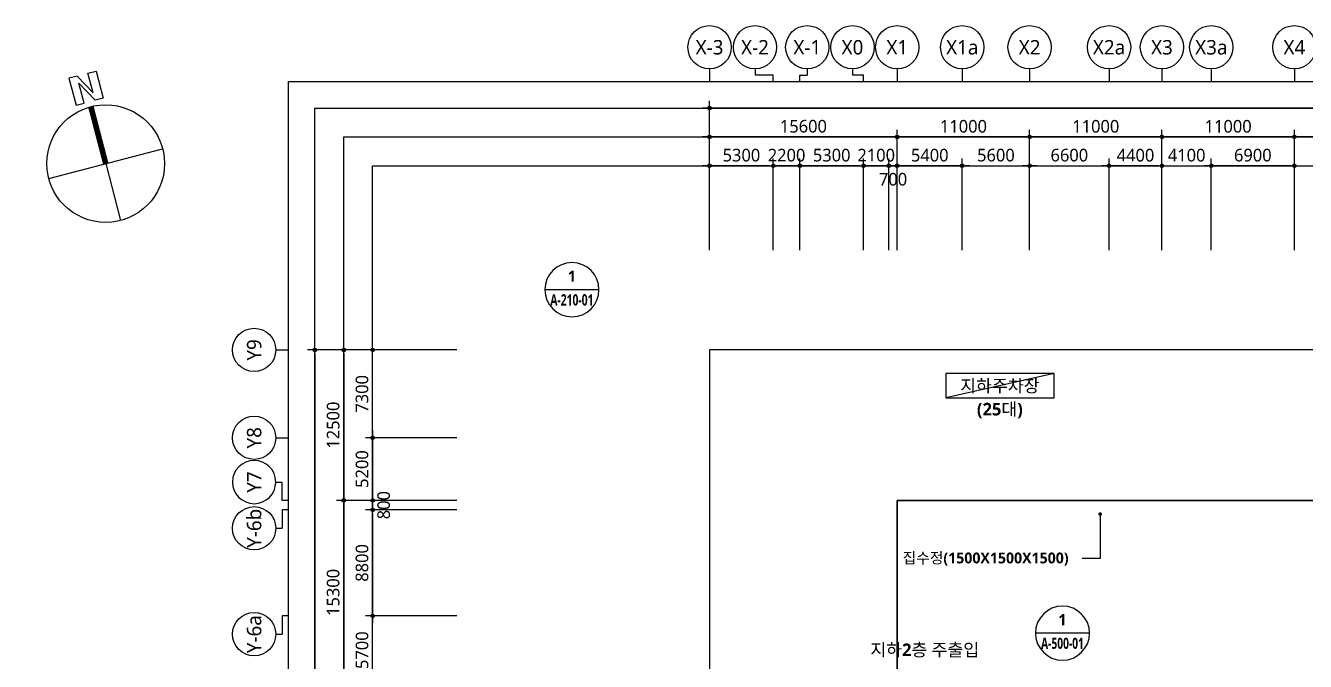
# Model space of a CAD drawing. Header units: millimetres. Extents: x -867282 to 190005487, y -1022614 to 455456909.
# Drawn here: x 262941 to 369301, y 116834 to 169666 of the extents above; entities that cross this region are included whole.
import ezdxf
from ezdxf.enums import TextEntityAlignment as Align

# ---------------------------------------------------------------- set-up
doc = ezdxf.new("R2010")
doc.units = ezdxf.units.MM
doc.header["$LTSCALE"] = 400
doc.header["$MEASUREMENT"] = 0
doc.header["$PDSIZE"] = -10
doc.layers.get('0').update_dxf_attribs({"linetype": 'CONTINUOUS'})
doc.layers.get('Defpoints').update_dxf_attribs({"color": 153, "linetype": 'CONTINUOUS'})
for name, color, linetype in [('A-ANNO-GRA1', 7, 'CONTINUOUS'), ('A-ANNO-SYMB', 7, 'CONTINUOUS'), ('A-ANNO-TEXT1', 7, 'CONTINUOUS'), ('A-ANNO-TEXT2', 3, 'CONTINUOUS'), ('A-ST-AXIS-BUB', 7, 'CONTINUOUS'), ('A-ST-AXIS-DIM', 7, 'CONTINUOUS'), ('AA-MKXS', 3, 'CONTINUOUS'), ('X-SEC-종$0$A-ST-AXIS-BUB', 7, 'CONTINUOUS')]:
    doc.layers.add(name, color=color, linetype=linetype)
doc.layers.add('Defpoint', color=161, linetype='CONTINUOUS', plot=False)
doc.layers.add('면적', color=210, linetype='CONTINUOUS', plot=False)
doc.styles.add('2020음성 1차', font='')
doc.styles.add('SAMOO', font='romans.shx', dxfattribs={"bigfont": 'whgtxt.shx'})
doc.styles.add('SH_대대리576', font='malgun.ttf')
doc.styles.add('SH_진천_나눔', font='')
doc.styles.get('2020음성 1차').set_extended_font_data('NanumGothic', bold=True)
doc.styles.get('SH_진천_나눔').set_extended_font_data('NanumGothic', bold=True)
doc.dimstyles.new('SHP 600', dxfattribs={"dimscale": 300, "dimtxt": 3.5, "dimasz": 1, "dimexe": 2, "dimexo": 2, "dimgap": 1, "dimtad": 1, "dimdec": 0, "dimzin": 0, "dimdsep": 46, "dimtxsty": 'SH_대대리576', "dimblk": 'DIMDOT', "dimcen": 0.09, "dimclrt": 3, "dimadec": 0, "dimazin": 1, "dimtfac": 1, "dimtdec": 0, "dimtix": 1, "dimtmove": 2, "dimatfit": 0, "dimldrblk": 'DIMDOT', "dimfxl": 1, "dimtolj": 1, "dimtzin": 0, "dimarcsym": 0})

# ---------------------------------------------------------------- blocks, each defined once
blk = doc.blocks.new('DIMDOT')
at = {"color": 0}
blk.add_line((-2, 0), (2, 0), dxfattribs=at)
for radius in [0.5, 0.25]:
    blk.add_circle((0, 0), radius, dxfattribs=at)
blk = doc.blocks.new('*D121')
at = {"layer": 'A-ST-AXIS-DIM', "color": 0, "lineweight": -2, "transparency": 16777216}
for p, q in [((298782, 142716), (286382, 142716)), ((286982, 142416), (286982, 58216)), ((298782, 57916), (286382, 57916))]:
    blk.add_line(p, q, dxfattribs=at)
at = {"layer": 'Defpoints', "color": 0, "transparency": 16777216}
for p in [(299382, 142716), (286982, 57916), (299382, 57916)]:
    blk.add_point(p, dxfattribs=at)
at = {"layer": 'A-ST-AXIS-DIM', "color": 0, "linetype": 'ByBlock', "lineweight": -2, "transparency": 16777216, "xscale": 300, "yscale": 300, "zscale": 300}
for p, rotation in [((286982, 142716), 90), ((286982, 57916), 270)]:
    blk.add_blockref('DIMDOT', p, dxfattribs=dict(at, rotation=rotation))
at = {"layer": 'A-ST-AXIS-DIM', "color": 3, "transparency": 16777216, "insert": (286102, 100316), "char_height": 1050, "attachment_point": 5, "rotation": 90, "style": 'SH_대대리576'}
blk.add_mtext('\\A1;84800', dxfattribs=at)
blk = doc.blocks.new('*D127')
at = {"layer": 'A-ST-AXIS-DIM', "color": 0, "lineweight": -2, "transparency": 16777216}
for p, q in [((298782, 130216), (288782, 130216)), ((289382, 129916), (289382, 115216)), ((298782, 114916), (288782, 114916))]:
    blk.add_line(p, q, dxfattribs=at)
at = {"layer": 'Defpoints', "color": 0, "transparency": 16777216}
for p in [(299382, 130216), (289382, 114916), (299382, 114916)]:
    blk.add_point(p, dxfattribs=at)
at = {"layer": 'A-ST-AXIS-DIM', "color": 0, "linetype": 'ByBlock', "lineweight": -2, "transparency": 16777216, "xscale": 300, "yscale": 300, "zscale": 300}
for p, rotation in [((289382, 130216), 90), ((289382, 114916), 270)]:
    blk.add_blockref('DIMDOT', p, dxfattribs=dict(at, rotation=rotation))
at = {"layer": 'A-ST-AXIS-DIM', "color": 3, "transparency": 16777216, "insert": (288502, 122566), "char_height": 1050, "attachment_point": 5, "rotation": 90, "style": 'SH_대대리576'}
blk.add_mtext('\\A1;15300', dxfattribs=at)
blk = doc.blocks.new('*D128')
at = {"layer": 'A-ST-AXIS-DIM', "color": 0, "lineweight": -2, "transparency": 16777216}
for p, q in [((298782, 142716), (288782, 142716)), ((289382, 142416), (289382, 130516)), ((298782, 130216), (288782, 130216))]:
    blk.add_line(p, q, dxfattribs=at)
at = {"layer": 'Defpoints', "color": 0, "transparency": 16777216}
for p in [(299382, 142716), (289382, 130216), (299382, 130216)]:
    blk.add_point(p, dxfattribs=at)
at = {"layer": 'A-ST-AXIS-DIM', "color": 0, "linetype": 'ByBlock', "lineweight": -2, "transparency": 16777216, "xscale": 300, "yscale": 300, "zscale": 300}
for p, rotation in [((289382, 142716), 90), ((289382, 130216), 270)]:
    blk.add_blockref('DIMDOT', p, dxfattribs=dict(at, rotation=rotation))
at = {"layer": 'A-ST-AXIS-DIM', "color": 3, "transparency": 16777216, "insert": (288503, 136466), "char_height": 1050, "attachment_point": 5, "rotation": 90, "style": 'SH_대대리576'}
blk.add_mtext('\\A1;12500', dxfattribs=at)
blk = doc.blocks.new('*D129')
at = {"layer": 'A-ST-AXIS-DIM', "color": 0, "lineweight": -2, "transparency": 16777216}
for p, q in [((319782, 151016), (319782, 163416)), ((434082, 162816), (320082, 162816)), ((434382, 151016), (434382, 163416))]:
    blk.add_line(p, q, dxfattribs=at)
at = {"layer": 'Defpoints', "color": 0, "transparency": 16777216}
for p in [(319782, 162816), (319782, 150416), (434382, 150416)]:
    blk.add_point(p, dxfattribs=at)
at = {"layer": 'A-ST-AXIS-DIM', "color": 0, "linetype": 'ByBlock', "lineweight": -2, "transparency": 16777216, "xscale": 300, "yscale": 300, "zscale": 300, "rotation": 180}
blk.add_blockref('DIMDOT', (319782, 162816), dxfattribs=at)
at = {"layer": 'A-ST-AXIS-DIM', "color": 0, "linetype": 'ByBlock', "lineweight": -2, "transparency": 16777216, "xscale": 300, "yscale": 300, "zscale": 300}
blk.add_blockref('DIMDOT', (434382, 162816), dxfattribs=at)
at = {"layer": 'A-ST-AXIS-DIM', "color": 3, "transparency": 16777216, "insert": (377082, 163696), "char_height": 1050, "attachment_point": 5, "style": 'SH_대대리576'}
blk.add_mtext('\\A1;114600', dxfattribs=at)
blk = doc.blocks.new('*D130')
at = {"layer": 'A-ST-AXIS-DIM', "color": 0, "lineweight": -2, "transparency": 16777216}
for p, q in [((335382, 151016), (335382, 161016)), ((346382, 151016), (346382, 161016)), ((346082, 160416), (335682, 160416))]:
    blk.add_line(p, q, dxfattribs=at)
at = {"layer": 'Defpoints', "color": 0, "transparency": 16777216}
for p in [(335382, 160416), (335382, 150416), (346382, 150416)]:
    blk.add_point(p, dxfattribs=at)
at = {"layer": 'A-ST-AXIS-DIM', "color": 0, "linetype": 'ByBlock', "lineweight": -2, "transparency": 16777216, "xscale": 300, "yscale": 300, "zscale": 300, "rotation": 180}
blk.add_blockref('DIMDOT', (335382, 160416), dxfattribs=at)
at = {"layer": 'A-ST-AXIS-DIM', "color": 0, "linetype": 'ByBlock', "lineweight": -2, "transparency": 16777216, "xscale": 300, "yscale": 300, "zscale": 300}
blk.add_blockref('DIMDOT', (346382, 160416), dxfattribs=at)
at = {"layer": 'A-ST-AXIS-DIM', "color": 3, "transparency": 16777216, "insert": (340882, 161292), "char_height": 1050, "attachment_point": 5, "style": 'SH_대대리576'}
blk.add_mtext('\\A1;11000', dxfattribs=at)
blk = doc.blocks.new('*D131')
at = {"layer": 'A-ST-AXIS-DIM', "color": 0, "lineweight": -2, "transparency": 16777216}
for p, q in [((346382, 151016), (346382, 161016)), ((357382, 151016), (357382, 161016)), ((357082, 160416), (346682, 160416))]:
    blk.add_line(p, q, dxfattribs=at)
at = {"layer": 'Defpoints', "color": 0, "transparency": 16777216}
for p in [(346382, 160416), (346382, 150416), (357382, 150416)]:
    blk.add_point(p, dxfattribs=at)
at = {"layer": 'A-ST-AXIS-DIM', "color": 0, "linetype": 'ByBlock', "lineweight": -2, "transparency": 16777216, "xscale": 300, "yscale": 300, "zscale": 300, "rotation": 180}
blk.add_blockref('DIMDOT', (346382, 160416), dxfattribs=at)
at = {"layer": 'A-ST-AXIS-DIM', "color": 0, "linetype": 'ByBlock', "lineweight": -2, "transparency": 16777216, "xscale": 300, "yscale": 300, "zscale": 300}
blk.add_blockref('DIMDOT', (357382, 160416), dxfattribs=at)
at = {"layer": 'A-ST-AXIS-DIM', "color": 3, "transparency": 16777216, "insert": (351882, 161292), "char_height": 1050, "attachment_point": 5, "style": 'SH_대대리576'}
blk.add_mtext('\\A1;11000', dxfattribs=at)
blk = doc.blocks.new('*D132')
at = {"layer": 'A-ST-AXIS-DIM', "color": 0, "lineweight": -2, "transparency": 16777216}
for p, q in [((357382, 151016), (357382, 161016)), ((368382, 151016), (368382, 161016)), ((368082, 160416), (357682, 160416))]:
    blk.add_line(p, q, dxfattribs=at)
at = {"layer": 'Defpoints', "color": 0, "transparency": 16777216}
for p in [(357382, 160416), (357382, 150416), (368382, 150416)]:
    blk.add_point(p, dxfattribs=at)
at = {"layer": 'A-ST-AXIS-DIM', "color": 0, "linetype": 'ByBlock', "lineweight": -2, "transparency": 16777216, "xscale": 300, "yscale": 300, "zscale": 300, "rotation": 180}
blk.add_blockref('DIMDOT', (357382, 160416), dxfattribs=at)
at = {"layer": 'A-ST-AXIS-DIM', "color": 0, "linetype": 'ByBlock', "lineweight": -2, "transparency": 16777216, "xscale": 300, "yscale": 300, "zscale": 300}
blk.add_blockref('DIMDOT', (368382, 160416), dxfattribs=at)
at = {"layer": 'A-ST-AXIS-DIM', "color": 3, "transparency": 16777216, "insert": (362882, 161292), "char_height": 1050, "attachment_point": 5, "style": 'SH_대대리576'}
blk.add_mtext('\\A1;11000', dxfattribs=at)
blk = doc.blocks.new('*D133')
at = {"layer": 'A-ST-AXIS-DIM', "color": 0, "lineweight": -2, "transparency": 16777216}
for p, q in [((368382, 151016), (368382, 161016)), ((379382, 151016), (379382, 161016)), ((379082, 160416), (368682, 160416))]:
    blk.add_line(p, q, dxfattribs=at)
at = {"layer": 'Defpoints', "color": 0, "transparency": 16777216}
for p in [(368382, 160416), (368382, 150416), (379382, 150416)]:
    blk.add_point(p, dxfattribs=at)
at = {"layer": 'A-ST-AXIS-DIM', "color": 0, "linetype": 'ByBlock', "lineweight": -2, "transparency": 16777216, "xscale": 300, "yscale": 300, "zscale": 300, "rotation": 180}
blk.add_blockref('DIMDOT', (368382, 160416), dxfattribs=at)
at = {"layer": 'A-ST-AXIS-DIM', "color": 0, "linetype": 'ByBlock', "lineweight": -2, "transparency": 16777216, "xscale": 300, "yscale": 300, "zscale": 300}
blk.add_blockref('DIMDOT', (379382, 160416), dxfattribs=at)
at = {"layer": 'A-ST-AXIS-DIM', "color": 3, "transparency": 16777216, "insert": (373882, 161292), "char_height": 1050, "attachment_point": 5, "style": 'SH_대대리576'}
blk.add_mtext('\\A1;11000', dxfattribs=at)
blk = doc.blocks.new('*D139')
at = {"layer": 'A-ST-AXIS-DIM', "color": 0, "lineweight": -2, "transparency": 16777216}
for p, q in [((319782, 151016), (319782, 161016)), ((335382, 151016), (335382, 161016)), ((335082, 160416), (320082, 160416))]:
    blk.add_line(p, q, dxfattribs=at)
at = {"layer": 'Defpoints', "color": 0, "transparency": 16777216}
for p in [(319782, 160416), (319782, 150416), (335382, 150416)]:
    blk.add_point(p, dxfattribs=at)
at = {"layer": 'A-ST-AXIS-DIM', "color": 0, "linetype": 'ByBlock', "lineweight": -2, "transparency": 16777216, "xscale": 300, "yscale": 300, "zscale": 300, "rotation": 180}
blk.add_blockref('DIMDOT', (319782, 160416), dxfattribs=at)
at = {"layer": 'A-ST-AXIS-DIM', "color": 0, "linetype": 'ByBlock', "lineweight": -2, "transparency": 16777216, "xscale": 300, "yscale": 300, "zscale": 300}
blk.add_blockref('DIMDOT', (335382, 160416), dxfattribs=at)
at = {"layer": 'A-ST-AXIS-DIM', "color": 3, "transparency": 16777216, "insert": (327582, 161296), "char_height": 1050, "attachment_point": 5, "style": 'SH_대대리576'}
blk.add_mtext('\\A1;15600', dxfattribs=at)
blk = doc.blocks.new('A-ST-AXIS-BUB-1')
at = {"layer": 'A-ST-AXIS-BUB'}
blk.add_line((0, 350), (0, 0), dxfattribs=at)
blk.add_circle((0, 950), 600, dxfattribs=at)
blk = doc.blocks.new('*D270')
at = {"layer": 'A-ST-AXIS-DIM', "color": 0, "lineweight": -2, "transparency": 16777216}
for p, q in [((319782, 151016), (319782, 158616)), ((325082, 151016), (325082, 158616)), ((324782, 158016), (320082, 158016))]:
    blk.add_line(p, q, dxfattribs=at)
at = {"layer": 'Defpoints', "color": 0, "transparency": 16777216}
for p in [(319782, 158016), (319782, 150416), (325082, 150416)]:
    blk.add_point(p, dxfattribs=at)
at = {"layer": 'A-ST-AXIS-DIM', "color": 0, "linetype": 'ByBlock', "lineweight": -2, "transparency": 16777216, "xscale": 300, "yscale": 300, "zscale": 300, "rotation": 180}
blk.add_blockref('DIMDOT', (319782, 158016), dxfattribs=at)
at = {"layer": 'A-ST-AXIS-DIM', "color": 0, "linetype": 'ByBlock', "lineweight": -2, "transparency": 16777216, "xscale": 300, "yscale": 300, "zscale": 300}
blk.add_blockref('DIMDOT', (325082, 158016), dxfattribs=at)
at = {"layer": 'A-ST-AXIS-DIM', "color": 3, "transparency": 16777216, "insert": (322432, 158896), "char_height": 1050, "attachment_point": 5, "style": 'SH_대대리576'}
blk.add_mtext('\\A1;5300', dxfattribs=at)
blk = doc.blocks.new('*D271')
at = {"layer": 'A-ST-AXIS-DIM', "color": 0, "lineweight": -2, "transparency": 16777216}
for p, q in [((325082, 151016), (325082, 158616)), ((327282, 151016), (327282, 158616)), ((324782, 158016), (324482, 158016)), ((327282, 158016), (325082, 158016)), ((327582, 158016), (327882, 158016))]:
    blk.add_line(p, q, dxfattribs=at)
at = {"layer": 'Defpoints', "color": 0, "transparency": 16777216}
for p in [(325082, 158016), (325082, 150416), (327282, 150416)]:
    blk.add_point(p, dxfattribs=at)
at = {"layer": 'A-ST-AXIS-DIM', "color": 0, "linetype": 'ByBlock', "lineweight": -2, "transparency": 16777216, "xscale": 300, "yscale": 300, "zscale": 300}
blk.add_blockref('DIMDOT', (325082, 158016), dxfattribs=at)
at = {"layer": 'A-ST-AXIS-DIM', "color": 0, "linetype": 'ByBlock', "lineweight": -2, "transparency": 16777216, "xscale": 300, "yscale": 300, "zscale": 300, "rotation": 180}
blk.add_blockref('DIMDOT', (327282, 158016), dxfattribs=at)
at = {"layer": 'A-ST-AXIS-DIM', "color": 3, "transparency": 16777216, "insert": (326182, 158894), "char_height": 1050, "attachment_point": 5, "style": 'SH_대대리576'}
blk.add_mtext('\\A1;2200', dxfattribs=at)
blk = doc.blocks.new('*D272')
at = {"layer": 'A-ST-AXIS-DIM', "color": 0, "lineweight": -2, "transparency": 16777216}
for p, q in [((332582, 151016), (332582, 158616)), ((334682, 151016), (334682, 158616)), ((332282, 158016), (331982, 158016)), ((334682, 158016), (332582, 158016)), ((334982, 158016), (335282, 158016))]:
    blk.add_line(p, q, dxfattribs=at)
at = {"layer": 'Defpoints', "color": 0, "transparency": 16777216}
for p in [(332582, 158016), (332582, 150416), (334682, 150416)]:
    blk.add_point(p, dxfattribs=at)
at = {"layer": 'A-ST-AXIS-DIM', "color": 0, "linetype": 'ByBlock', "lineweight": -2, "transparency": 16777216, "xscale": 300, "yscale": 300, "zscale": 300}
blk.add_blockref('DIMDOT', (332582, 158016), dxfattribs=at)
at = {"layer": 'A-ST-AXIS-DIM', "color": 0, "linetype": 'ByBlock', "lineweight": -2, "transparency": 16777216, "xscale": 300, "yscale": 300, "zscale": 300, "rotation": 180}
blk.add_blockref('DIMDOT', (334682, 158016), dxfattribs=at)
at = {"layer": 'A-ST-AXIS-DIM', "color": 3, "transparency": 16777216, "insert": (333632, 158894), "char_height": 1050, "attachment_point": 5, "style": 'SH_대대리576'}
blk.add_mtext('\\A1;2100', dxfattribs=at)
blk = doc.blocks.new('*D273')
at = {"layer": 'A-ST-AXIS-DIM', "color": 0, "lineweight": -2, "transparency": 16777216}
for p, q in [((327282, 151016), (327282, 158616)), ((332582, 151016), (332582, 158616)), ((332282, 158016), (327582, 158016))]:
    blk.add_line(p, q, dxfattribs=at)
at = {"layer": 'Defpoints', "color": 0, "transparency": 16777216}
for p in [(327282, 158016), (327282, 150416), (332582, 150416)]:
    blk.add_point(p, dxfattribs=at)
at = {"layer": 'A-ST-AXIS-DIM', "color": 0, "linetype": 'ByBlock', "lineweight": -2, "transparency": 16777216, "xscale": 300, "yscale": 300, "zscale": 300, "rotation": 180}
blk.add_blockref('DIMDOT', (327282, 158016), dxfattribs=at)
at = {"layer": 'A-ST-AXIS-DIM', "color": 0, "linetype": 'ByBlock', "lineweight": -2, "transparency": 16777216, "xscale": 300, "yscale": 300, "zscale": 300}
blk.add_blockref('DIMDOT', (332582, 158016), dxfattribs=at)
at = {"layer": 'A-ST-AXIS-DIM', "color": 3, "transparency": 16777216, "insert": (329932, 158896), "char_height": 1050, "attachment_point": 5, "style": 'SH_대대리576'}
blk.add_mtext('\\A1;5300', dxfattribs=at)
blk = doc.blocks.new('A-ST-AXIS-BUB-2')
at = {"layer": 'X-SEC-종$0$A-ST-AXIS-BUB'}
blk.add_line((1800, 1050, -103000), (1800, 525, -103000), dxfattribs=at)
at = {"layer": 'X-SEC-종$0$A-ST-AXIS-BUB', "elevation": -103000}
blk.add_lwpolyline([(3323, 0), (3323, 525), (1800, 525)], dxfattribs=at)
at = {"layer": 'X-SEC-종$0$A-ST-AXIS-BUB'}
blk.add_circle((1800, 2850, -103000), 1800, dxfattribs=at)
blk = doc.blocks.new('G$CBA52A250')
at = {"layer": 'A-ST-AXIS-BUB'}
for p, q in [((1177, 0), (1177, 525)), ((1177, 525), (1800, 525)), ((1800, 1050), (1800, 525))]:
    blk.add_line(p, q, dxfattribs=at)
blk.add_circle((1800, 2850), 1800, dxfattribs=at)
blk = doc.blocks.new('G$C1D72D447')
at = {"layer": 'X-SEC-종$0$A-ST-AXIS-BUB'}
blk.add_line((1800, 1050, -103000), (1800, 525, -103000), dxfattribs=at)
at = {"layer": 'X-SEC-종$0$A-ST-AXIS-BUB', "elevation": -103000}
blk.add_lwpolyline([(2723, 0), (2723, 525), (1800, 525)], dxfattribs=at)
at = {"layer": 'X-SEC-종$0$A-ST-AXIS-BUB'}
blk.add_circle((1800, 2850, -103000), 1800, dxfattribs=at)
blk = doc.blocks.new('dr-sy-018-D-M')
at = {"layer": 'A-ANNO-SYMB'}
for p, q in [((-1, 16.4), (-2.5, 16.4)), ((-2.5, 16.4), (-2.5, 11.4)), ((-1, 16.4), (1, 12.8)), ((1, 12.8), (1, 16.4)), ((1, 16.4), (2.5, 16.4)), ((2.5, 16.4), (2.5, 11.4)), ((-1, 15.09), (1.05, 11.4)), ((-1, 11.4), (-1, 15.09)), ((-2.5, 11.4), (-1, 11.4)), ((2.5, 11.4), (1.05, 11.4)), ((-10.5, 0), (10.5, 0)), ((0, 0), (0, -10.5))]:
    blk.add_line(p, q, dxfattribs=at)
at = {"layer": 'A-ANNO-SYMB', "const_width": 1}
blk.add_lwpolyline([(0, 10.5), (0, 0)], dxfattribs=at)
at = {"layer": 'A-ANNO-SYMB'}
blk.add_circle((0, 0), 10.5, dxfattribs=at)
blk = doc.blocks.new('*U392')
at = {"layer": 'AA-MKXS', "color": 3, "linetype": 'Continuous', "ltscale": 5}
blk.add_line((-5.999976, 0), (5.999976, 0), dxfattribs=at)
blk.add_circle((0, 0), 5.999976, dxfattribs=at)
at = {"layer": 'AA-MKXS', "style": 'SAMOO', "width": 0.85}
blk.add_attdef('ViewNUM', text='', height=2.5, dxfattribs=at).set_placement((0, 1), align=Align.BOTTOM_CENTER)
blk.add_attdef('SheetNUM', text='', height=2.5, dxfattribs=at).set_placement((0, -1), align=Align.TOP_CENTER)
blk = doc.blocks.new('*D421')
at = {"layer": 'A-ST-AXIS-DIM', "color": 0, "lineweight": -2, "transparency": 16777216}
for p, q in [((335382, 151016), (335382, 158616)), ((340782, 151016), (340782, 158616)), ((340482, 158016), (335682, 158016))]:
    blk.add_line(p, q, dxfattribs=at)
at = {"layer": 'Defpoints', "color": 0, "transparency": 16777216}
for p in [(335382, 158016), (335382, 150416), (340782, 150416)]:
    blk.add_point(p, dxfattribs=at)
at = {"layer": 'A-ST-AXIS-DIM', "color": 0, "linetype": 'ByBlock', "lineweight": -2, "transparency": 16777216, "xscale": 300, "yscale": 300, "zscale": 300, "rotation": 180}
blk.add_blockref('DIMDOT', (335382, 158016), dxfattribs=at)
at = {"layer": 'A-ST-AXIS-DIM', "color": 0, "linetype": 'ByBlock', "lineweight": -2, "transparency": 16777216, "xscale": 300, "yscale": 300, "zscale": 300}
blk.add_blockref('DIMDOT', (340782, 158016), dxfattribs=at)
at = {"layer": 'A-ST-AXIS-DIM', "color": 3, "transparency": 16777216, "insert": (338082, 158894), "char_height": 1050, "attachment_point": 5, "style": 'SH_대대리576'}
blk.add_mtext('\\A1;5400', dxfattribs=at)
blk = doc.blocks.new('*D422')
at = {"layer": 'A-ST-AXIS-DIM', "color": 0, "lineweight": -2, "transparency": 16777216}
for p, q in [((340782, 151016), (340782, 158616)), ((346382, 151016), (346382, 158616)), ((341082, 158016), (346082, 158016))]:
    blk.add_line(p, q, dxfattribs=at)
at = {"layer": 'Defpoints', "color": 0, "transparency": 16777216}
for p in [(346382, 158016), (340782, 150416), (346382, 150416)]:
    blk.add_point(p, dxfattribs=at)
at = {"layer": 'A-ST-AXIS-DIM', "color": 0, "linetype": 'ByBlock', "lineweight": -2, "transparency": 16777216, "xscale": 300, "yscale": 300, "zscale": 300, "rotation": 180}
blk.add_blockref('DIMDOT', (340782, 158016), dxfattribs=at)
at = {"layer": 'A-ST-AXIS-DIM', "color": 0, "linetype": 'ByBlock', "lineweight": -2, "transparency": 16777216, "xscale": 300, "yscale": 300, "zscale": 300}
blk.add_blockref('DIMDOT', (346382, 158016), dxfattribs=at)
at = {"layer": 'A-ST-AXIS-DIM', "color": 3, "transparency": 16777216, "insert": (343582, 158896), "char_height": 1050, "attachment_point": 5, "style": 'SH_대대리576'}
blk.add_mtext('\\A1;5600', dxfattribs=at)
blk = doc.blocks.new('*D423')
at = {"layer": 'A-ST-AXIS-DIM', "color": 0, "lineweight": -2, "transparency": 16777216}
for p, q in [((346382, 151016), (346382, 158616)), ((352982, 151016), (352982, 158616)), ((346682, 158016), (352682, 158016))]:
    blk.add_line(p, q, dxfattribs=at)
at = {"layer": 'Defpoints', "color": 0, "transparency": 16777216}
for p in [(352982, 158016), (346382, 150416), (352982, 150416)]:
    blk.add_point(p, dxfattribs=at)
at = {"layer": 'A-ST-AXIS-DIM', "color": 0, "linetype": 'ByBlock', "lineweight": -2, "transparency": 16777216, "xscale": 300, "yscale": 300, "zscale": 300, "rotation": 180}
blk.add_blockref('DIMDOT', (346382, 158016), dxfattribs=at)
at = {"layer": 'A-ST-AXIS-DIM', "color": 0, "linetype": 'ByBlock', "lineweight": -2, "transparency": 16777216, "xscale": 300, "yscale": 300, "zscale": 300}
blk.add_blockref('DIMDOT', (352982, 158016), dxfattribs=at)
at = {"layer": 'A-ST-AXIS-DIM', "color": 3, "transparency": 16777216, "insert": (349682, 158896), "char_height": 1050, "attachment_point": 5, "style": 'SH_대대리576'}
blk.add_mtext('\\A1;6600', dxfattribs=at)
blk = doc.blocks.new('*D424')
at = {"layer": 'A-ST-AXIS-DIM', "color": 0, "lineweight": -2, "transparency": 16777216}
for p, q in [((352982, 151016), (352982, 158616)), ((357382, 151016), (357382, 158616)), ((357082, 158016), (353282, 158016))]:
    blk.add_line(p, q, dxfattribs=at)
at = {"layer": 'Defpoints', "color": 0, "transparency": 16777216}
for p in [(352982, 158016), (352982, 150416), (357382, 150416)]:
    blk.add_point(p, dxfattribs=at)
at = {"layer": 'A-ST-AXIS-DIM', "color": 0, "linetype": 'ByBlock', "lineweight": -2, "transparency": 16777216, "xscale": 300, "yscale": 300, "zscale": 300, "rotation": 180}
blk.add_blockref('DIMDOT', (352982, 158016), dxfattribs=at)
at = {"layer": 'A-ST-AXIS-DIM', "color": 0, "linetype": 'ByBlock', "lineweight": -2, "transparency": 16777216, "xscale": 300, "yscale": 300, "zscale": 300}
blk.add_blockref('DIMDOT', (357382, 158016), dxfattribs=at)
at = {"layer": 'A-ST-AXIS-DIM', "color": 3, "transparency": 16777216, "insert": (355182, 158892), "char_height": 1050, "attachment_point": 5, "style": 'SH_대대리576'}
blk.add_mtext('\\A1;4400', dxfattribs=at)
blk = doc.blocks.new('*D425')
at = {"layer": 'A-ST-AXIS-DIM', "color": 0, "lineweight": -2, "transparency": 16777216}
for p, q in [((357382, 151016), (357382, 158616)), ((361482, 151016), (361482, 158616)), ((357082, 158016), (356782, 158016)), ((357382, 158016), (361482, 158016)), ((361782, 158016), (362082, 158016))]:
    blk.add_line(p, q, dxfattribs=at)
at = {"layer": 'Defpoints', "color": 0, "transparency": 16777216}
for p in [(361482, 158016), (357382, 150416), (361482, 150416)]:
    blk.add_point(p, dxfattribs=at)
at = {"layer": 'A-ST-AXIS-DIM', "color": 0, "linetype": 'ByBlock', "lineweight": -2, "transparency": 16777216, "xscale": 300, "yscale": 300, "zscale": 300}
blk.add_blockref('DIMDOT', (357382, 158016), dxfattribs=at)
at = {"layer": 'A-ST-AXIS-DIM', "color": 0, "linetype": 'ByBlock', "lineweight": -2, "transparency": 16777216, "xscale": 300, "yscale": 300, "zscale": 300, "rotation": 180}
blk.add_blockref('DIMDOT', (361482, 158016), dxfattribs=at)
at = {"layer": 'A-ST-AXIS-DIM', "color": 3, "transparency": 16777216, "insert": (359432, 158892), "char_height": 1050, "attachment_point": 5, "style": 'SH_대대리576'}
blk.add_mtext('\\A1;4100', dxfattribs=at)
blk = doc.blocks.new('*D426')
at = {"layer": 'A-ST-AXIS-DIM', "color": 0, "lineweight": -2, "transparency": 16777216}
for p, q in [((361482, 151016), (361482, 158616)), ((368382, 151016), (368382, 158616)), ((368082, 158016), (361782, 158016))]:
    blk.add_line(p, q, dxfattribs=at)
at = {"layer": 'Defpoints', "color": 0, "transparency": 16777216}
for p in [(361482, 158016), (361482, 150416), (368382, 150416)]:
    blk.add_point(p, dxfattribs=at)
at = {"layer": 'A-ST-AXIS-DIM', "color": 0, "linetype": 'ByBlock', "lineweight": -2, "transparency": 16777216, "xscale": 300, "yscale": 300, "zscale": 300, "rotation": 180}
blk.add_blockref('DIMDOT', (361482, 158016), dxfattribs=at)
at = {"layer": 'A-ST-AXIS-DIM', "color": 0, "linetype": 'ByBlock', "lineweight": -2, "transparency": 16777216, "xscale": 300, "yscale": 300, "zscale": 300}
blk.add_blockref('DIMDOT', (368382, 158016), dxfattribs=at)
at = {"layer": 'A-ST-AXIS-DIM', "color": 3, "transparency": 16777216, "insert": (364932, 158896), "char_height": 1050, "attachment_point": 5, "style": 'SH_대대리576'}
blk.add_mtext('\\A1;6900', dxfattribs=at)
blk = doc.blocks.new('*D450')
at = {"layer": 'A-ST-AXIS-DIM', "color": 0, "lineweight": -2, "transparency": 16777216}
for p, q in [((298782, 120616), (291182, 120616)), ((291782, 115216), (291782, 120316)), ((298782, 114916), (291182, 114916))]:
    blk.add_line(p, q, dxfattribs=at)
at = {"layer": 'Defpoints', "color": 0, "transparency": 16777216}
for p in [(291782, 120616), (299382, 120616), (299382, 114916)]:
    blk.add_point(p, dxfattribs=at)
at = {"layer": 'A-ST-AXIS-DIM', "color": 0, "linetype": 'ByBlock', "lineweight": -2, "transparency": 16777216, "xscale": 300, "yscale": 300, "zscale": 300}
for p, rotation in [((291782, 120616), 90), ((291782, 114916), 270)]:
    blk.add_blockref('DIMDOT', p, dxfattribs=dict(at, rotation=rotation))
at = {"layer": 'A-ST-AXIS-DIM', "color": 3, "transparency": 16777216, "insert": (290905, 117766), "char_height": 1050, "attachment_point": 5, "rotation": 90, "style": 'SH_대대리576'}
blk.add_mtext('\\A1;5700', dxfattribs=at)
blk = doc.blocks.new('*D451')
at = {"layer": 'A-ST-AXIS-DIM', "color": 0, "lineweight": -2, "transparency": 16777216}
for p, q in [((298782, 129416), (291182, 129416)), ((291782, 129116), (291782, 120916)), ((298782, 120616), (291182, 120616))]:
    blk.add_line(p, q, dxfattribs=at)
at = {"layer": 'Defpoints', "color": 0, "transparency": 16777216}
for p in [(299382, 129416), (291782, 120616), (299382, 120616)]:
    blk.add_point(p, dxfattribs=at)
at = {"layer": 'A-ST-AXIS-DIM', "color": 0, "linetype": 'ByBlock', "lineweight": -2, "transparency": 16777216, "xscale": 300, "yscale": 300, "zscale": 300}
for p, rotation in [((291782, 129416), 90), ((291782, 120616), 270)]:
    blk.add_blockref('DIMDOT', p, dxfattribs=dict(at, rotation=rotation))
at = {"layer": 'A-ST-AXIS-DIM', "color": 3, "transparency": 16777216, "insert": (290902, 125016), "char_height": 1050, "attachment_point": 5, "rotation": 90, "style": 'SH_대대리576'}
blk.add_mtext('\\A1;8800', dxfattribs=at)
blk = doc.blocks.new('*D452')
at = {"layer": 'A-ST-AXIS-DIM', "color": 0, "lineweight": -2, "transparency": 16777216}
for p, q in [((298782, 130216), (291182, 130216)), ((291782, 130516), (291782, 130816)), ((291782, 129416), (291782, 130216)), ((298782, 129416), (291182, 129416)), ((291782, 129116), (291782, 128816))]:
    blk.add_line(p, q, dxfattribs=at)
at = {"layer": 'Defpoints', "color": 0, "transparency": 16777216}
for p in [(291782, 130216), (299382, 130216), (299382, 129416)]:
    blk.add_point(p, dxfattribs=at)
at = {"layer": 'A-ST-AXIS-DIM', "color": 0, "linetype": 'ByBlock', "lineweight": -2, "transparency": 16777216, "xscale": 300, "yscale": 300, "zscale": 300}
for p, rotation in [((291782, 130216), 270), ((291782, 129416), 90)]:
    blk.add_blockref('DIMDOT', p, dxfattribs=dict(at, rotation=rotation))
at = {"layer": 'A-ST-AXIS-DIM', "color": 3, "transparency": 16777216, "insert": (292702, 129816), "char_height": 1050, "attachment_point": 5, "rotation": 90, "style": 'SH_대대리576'}
blk.add_mtext('\\A1;800', dxfattribs=at)
blk = doc.blocks.new('*D453')
at = {"layer": 'A-ST-AXIS-DIM', "color": 0, "lineweight": -2, "transparency": 16777216}
for p, q in [((298782, 135416), (291182, 135416)), ((291782, 135116), (291782, 130516)), ((298782, 130216), (291182, 130216))]:
    blk.add_line(p, q, dxfattribs=at)
at = {"layer": 'Defpoints', "color": 0, "transparency": 16777216}
for p in [(299382, 135416), (291782, 130216), (299382, 130216)]:
    blk.add_point(p, dxfattribs=at)
at = {"layer": 'A-ST-AXIS-DIM', "color": 0, "linetype": 'ByBlock', "lineweight": -2, "transparency": 16777216, "xscale": 300, "yscale": 300, "zscale": 300}
for p, rotation in [((291782, 135416), 90), ((291782, 130216), 270)]:
    blk.add_blockref('DIMDOT', p, dxfattribs=dict(at, rotation=rotation))
at = {"layer": 'A-ST-AXIS-DIM', "color": 3, "transparency": 16777216, "insert": (290903, 132816), "char_height": 1050, "attachment_point": 5, "rotation": 90, "style": 'SH_대대리576'}
blk.add_mtext('\\A1;5200', dxfattribs=at)
blk = doc.blocks.new('*D454')
at = {"layer": 'A-ST-AXIS-DIM', "color": 0, "lineweight": -2, "transparency": 16777216}
for p, q in [((298782, 142716), (291182, 142716)), ((291782, 135716), (291782, 142416)), ((298782, 135416), (291182, 135416))]:
    blk.add_line(p, q, dxfattribs=at)
at = {"layer": 'Defpoints', "color": 0, "transparency": 16777216}
for p in [(291782, 142716), (299382, 142716), (299382, 135416)]:
    blk.add_point(p, dxfattribs=at)
at = {"layer": 'A-ST-AXIS-DIM', "color": 0, "linetype": 'ByBlock', "lineweight": -2, "transparency": 16777216, "xscale": 300, "yscale": 300, "zscale": 300}
for p, rotation in [((291782, 142716), 90), ((291782, 135416), 270)]:
    blk.add_blockref('DIMDOT', p, dxfattribs=dict(at, rotation=rotation))
at = {"layer": 'A-ST-AXIS-DIM', "color": 3, "transparency": 16777216, "insert": (290902, 139066), "char_height": 1050, "attachment_point": 5, "rotation": 90, "style": 'SH_대대리576'}
blk.add_mtext('\\A1;7300', dxfattribs=at)
blk = doc.blocks.new('*D489')
at = {"layer": 'A-ST-AXIS-DIM', "color": 0, "lineweight": -2, "transparency": 16777216}
for p, q in [((334682, 151016), (334682, 158616)), ((335382, 151016), (335382, 158616)), ((334382, 158016), (334082, 158016)), ((334682, 158016), (335382, 158016)), ((335682, 158016), (335982, 158016))]:
    blk.add_line(p, q, dxfattribs=at)
at = {"layer": 'Defpoints', "color": 0, "transparency": 16777216}
for p in [(335382, 158016), (334682, 150416), (335382, 150416)]:
    blk.add_point(p, dxfattribs=at)
at = {"layer": 'A-ST-AXIS-DIM', "color": 0, "linetype": 'ByBlock', "lineweight": -2, "transparency": 16777216, "xscale": 300, "yscale": 300, "zscale": 300}
blk.add_blockref('DIMDOT', (334682, 158016), dxfattribs=at)
at = {"layer": 'A-ST-AXIS-DIM', "color": 0, "linetype": 'ByBlock', "lineweight": -2, "transparency": 16777216, "xscale": 300, "yscale": 300, "zscale": 300, "rotation": 180}
blk.add_blockref('DIMDOT', (335382, 158016), dxfattribs=at)
at = {"layer": 'A-ST-AXIS-DIM', "color": 3, "transparency": 16777216, "insert": (335032, 156892), "char_height": 1050, "attachment_point": 5, "style": 'SH_대대리576'}
blk.add_mtext('\\A1;700', dxfattribs=at)
blk = doc.blocks.new('G$C67953E58')
at = {"layer": '면적'}
blk.add_lwpolyline([(95200, 72300), (54600, 72300), (54600, 84800), (48600, 84800), (0, 84800), (0, 46000), (1300, 46000), (1800, 46000), (13000, 46000), (13000, 40100), (15100, 40100), (15100, 48150), (16150, 48150), (16150, 50250), (16150, 56700), (19350, 56700), (19350, 56700), (19350, 57000), (55850, 57000), (55850, 56700), (55850, 56700), (59100, 56700), (59100, 57000), (95200, 57000)], close=True, dxfattribs=at)
blk.add_lwpolyline([(54600, 72300), (15600, 72300), (15600, 57000), (16150, 57000), (16150, 56700)], dxfattribs=at)

msp = doc.modelspace()

# ---------------------------------------------------------------- linework, layer by layer
for points in [[(335931.8, 114616.3), (335931.8, 114916.3), (335381.8, 114916.3), (335381.8, 130216.3), (374381.8, 130216.3)], [(352241.8, 125387.1), (350741.8, 125387.1)]]:
    msp.add_lwpolyline(points)
at = {"layer": 'A-ANNO-GRA1'}
msp.add_lwpolyline([(339407.7, 138744.5), (348407.7, 138744.5), (348407.7, 140744.5), (339407.7, 140744.5)], close=True, dxfattribs=at)
at = {"layer": 'A-ANNO-GRA1', "const_width": 150}
msp.add_lwpolyline([(352316.8, 129076.3, -1), (352166.8, 129076.3, -1)], format="xyb", close=True, dxfattribs=at)
at = {"layer": 'A-ANNO-GRA1'}
msp.add_lwpolyline([(352241.8, 129076.3), (352241.8, 125387.1)], dxfattribs=at)
at = {"layer": 'Defpoint'}
msp.add_line((348407.7, 140744.5), (339407.7, 138744.5), dxfattribs=at)
for points in [[(455981.8, 36444.9), (284781.8, 36444.9), (284781.8, 165016.3), (455981.8, 165016.3)], [(453781.8, 38644.9), (286981.8, 38644.9), (286981.8, 162816.3), (453781.8, 162816.3)], [(451381.8, 41044.9), (289381.8, 41044.9), (289381.8, 160416.3), (451381.8, 160416.3)], [(448981.8, 43444.9), (291781.8, 43444.9), (291781.8, 158016.3), (448981.8, 158016.3)]]:
    msp.add_lwpolyline(points, close=True, dxfattribs=at)

# ---------------------------------------------------------------- block references
for name, p in [('G$CBA52A250', (326104.7, 165016.3)), ('G$C67953E58', (319781.8, 57916.3))]:
    msp.add_blockref(name, p)
at = {"xscale": 465.6960000000489, "yscale": 465.6960000000489, "zscale": 465.6960000000489, "rotation": 14.62512501076412}
msp.add_blockref('dr-sy-018-D-M', (269600, 158200), dxfattribs=at)
ref = msp.add_blockref('*U392', (308342.8, 147718.1), dxfattribs=dict(xscale=-375.0015000059622, yscale=375.0015000059622, zscale=375.0015000059622))
ref.add_attrib('SheetNUM', 'A-210-01', dxfattribs={"layer": 'AA-MKXS', "height": 937.5, "style": '2020음성 1차', "width": 0.7}).set_placement((308342.8, 147343.1), align=Align.TOP_CENTER)
ref.add_attrib('ViewNUM', '1', dxfattribs={"layer": 'AA-MKXS', "height": 937.5, "style": '2020음성 1차'}).set_placement((308342.8, 148093.1), align=Align.BOTTOM_CENTER)
ref = msp.add_blockref('*U392', (349113.5, 119179.8), dxfattribs=dict(xscale=-375.0015000059622, yscale=375.0015000059622, zscale=375.0015000059622))
ref.add_attrib('SheetNUM', 'A-500-01', dxfattribs={"layer": 'AA-MKXS', "height": 930, "style": '2020음성 1차', "width": 0.7}).set_placement((349113.5, 118804.8, 103000), align=Align.TOP_CENTER)
ref.add_attrib('ViewNUM', '1', dxfattribs={"layer": 'AA-MKXS', "height": 930, "style": '2020음성 1차'}).set_placement((349113.5, 119554.8, 103000), align=Align.BOTTOM_CENTER)
at = {"layer": 'A-ST-AXIS-BUB', "xscale": 3, "yscale": 3, "zscale": 3}
for p in [(319781.8, 165016.3), (335381.8, 165016.3), (340781.8, 165016.3), (346381.8, 165016.3), (352981.8, 165016.3), (357381.8, 165016.3), (361481.8, 165016.3), (368381.8, 165016.3)]:
    msp.add_blockref('A-ST-AXIS-BUB-1', p, dxfattribs=at)
at = {"layer": 'A-ST-AXIS-BUB'}
for name, p in [('A-ST-AXIS-BUB-2', (321758.9, 165016.3)), ('G$C1D72D447', (329858.9, 165016.3))]:
    msp.add_blockref(name, p, dxfattribs=at)
at = {"layer": 'A-ST-AXIS-BUB', "xscale": 3, "yscale": 3, "zscale": 3, "rotation": 90}
for p in [(284781.8, 142716.3), (284781.8, 135416.3)]:
    msp.add_blockref('A-ST-AXIS-BUB-1', p, dxfattribs=at)
at = {"layer": 'A-ST-AXIS-BUB', "xscale": -1, "rotation": 89.99999999999997}
msp.add_blockref('A-ST-AXIS-BUB-2', (284781.8, 133539.2), dxfattribs=at)
at = {"layer": 'A-ST-AXIS-BUB', "rotation": 90}
for p in [(284781.8, 126093.4), (284781.8, 117293.4)]:
    msp.add_blockref('A-ST-AXIS-BUB-2', p, dxfattribs=at)

# ---------------------------------------------------------------- texts
at = {"layer": 'A-ANNO-TEXT1', "style": 'SH_대대리576'}
for s, p in [('X-3', (319781.8, 167866.3)), ('X-2', (323558.9, 167866.3)), ('X-1', (327904.7, 167866.3)), ('X0', (331658.9, 167866.3)), ('X1', (335381.8, 167866.3)), ('X1a', (340781.8, 167866.3)), ('X2', (346381.8, 167866.3)), ('X2a', (352981.8, 167866.3)), ('X3', (357381.8, 167866.3)), ('X3a', (361481.8, 167866.3)), ('X4', (368381.8, 167866.3))]:
    msp.add_text(s, height=1200, dxfattribs=at).set_placement(p, align=Align.MIDDLE_CENTER)
for s, p in [('Y9', (281931.8, 142716.3)), ('Y8', (281931.8, 135416.3)), ('Y7', (281931.8, 131739.2)), ('Y-6b', (281931.8, 127893.4)), ('Y-6a', (281931.8, 119093.4))]:
    msp.add_text(s, height=1200, rotation=90, dxfattribs=at).set_placement(p, align=Align.MIDDLE_CENTER)
at = {"layer": 'A-ANNO-TEXT1', "style": 'SH_진천_나눔'}
for s, height, p in [('(25대)', 1050, (343907.7, 137744.5)), ('집수정(1500X1500X1500)', 900, (342723.3, 125387.1)), ('지하2층 주출입', 1050, (337665.5, 117812.4))]:
    msp.add_text(s, height=height, dxfattribs=at).set_placement(p, align=Align.MIDDLE)
at = {"layer": 'A-ANNO-TEXT2', "style": 'SH_진천_나눔'}
msp.add_text('지하주차장', height=1050, dxfattribs=at).set_placement((343907.7, 139744.5), align=Align.MIDDLE)

# ---------------------------------------------------------------- dimensions: what is measured, and where the dimension line sits
at = {"layer": 'A-ST-AXIS-DIM'}
for base, p1, p2, picture, middle in [((319781.8, 162816.3), (434381.8, 150416.3), (319781.8, 150416.3), '*D129', (377081.8, 163695.8)), ((319781.8, 160416.3), (335381.8, 150416.3), (319781.8, 150416.3), '*D139', (327581.8, 161295.8)), ((335381.8, 160416.3), (346381.8, 150416.3), (335381.8, 150416.3), '*D130', (340881.8, 161292.1)), ((346381.8, 160416.3), (357381.8, 150416.3), (346381.8, 150416.3), '*D131', (351881.8, 161292.1)), ((357381.8, 160416.3), (368381.8, 150416.3), (357381.8, 150416.3), '*D132', (362881.8, 161292.1)), ((368381.8, 160416.3), (379381.8, 150416.3), (368381.8, 150416.3), '*D133', (373881.8, 161292.1)), ((319781.8, 158016.3), (325081.8, 150416.3), (319781.8, 150416.3), '*D270', (322431.8, 158895.8)), ((325081.8, 158016.3), (327281.8, 150416.3), (325081.8, 150416.3), '*D271', (326181.8, 158893.5)), ((327281.8, 158016.3), (332581.8, 150416.3), (327281.8, 150416.3), '*D273', (329931.8, 158895.8)), ((332581.8, 158016.3), (334681.8, 150416.3), (332581.8, 150416.3), '*D272', (333631.8, 158893.5)), ((335381.8, 158016.3), (340781.8, 150416.3), (335381.8, 150416.3), '*D421', (338081.8, 158893.5))]:
    dim = msp.add_linear_dim(base=base, p1=p1, p2=p2, dimstyle='SHP 600', dxfattribs=at)
    dim.commit()
    dim.dimension.update_dxf_attribs({"geometry": picture, "text_midpoint": middle})
for base, p1, p2, angle, picture, middle in [((346381.8, 158016.3), (340781.8, 150416.3), (346381.8, 150416.3), 180, '*D422', (343581.8, 158895.8)), ((352981.8, 158016.3), (346381.8, 150416.3), (352981.8, 150416.3), 180, '*D423', (349681.8, 158895.8)), ((352981.8, 158016.3), (357381.8, 150416.3), (352981.8, 150416.3), 0, '*D424', (355181.8, 158892.1)), ((361481.8, 158016.3), (357381.8, 150416.3), (361481.8, 150416.3), 180, '*D425', (359431.8, 158892.1)), ((361481.8, 158016.3), (368381.8, 150416.3), (361481.8, 150416.3), 0, '*D426', (364931.8, 158895.8)), ((286981.8, 57916.3), (299381.8, 142716.3), (299381.8, 57916.3), 90, '*D121', (286102.4, 100316.3)), ((289381.8, 130216.3), (299381.8, 142716.3), (299381.8, 130216.3), 90, '*D128', (288503.1, 136466.3)), ((291781.8, 142716.3), (299381.8, 135416.3), (299381.8, 142716.3), 270, '*D454', (290902.4, 139066.3)), ((291781.8, 130216.3), (299381.8, 135416.3), (299381.8, 130216.3), 90, '*D453', (290903.1, 132816.3)), ((289381.8, 114916.3), (299381.8, 130216.3), (299381.8, 114916.3), 90, '*D127', (288502.4, 122566.3)), ((291781.8, 120616.3), (299381.8, 129416.3), (299381.8, 120616.3), 90, '*D451', (290902.4, 125016.3)), ((291781.8, 120616.3), (299381.8, 114916.3), (299381.8, 120616.3), 270, '*D450', (290904.6, 117766.3))]:
    dim = msp.add_linear_dim(base=base, p1=p1, p2=p2, angle=angle, dimstyle='SHP 600', dxfattribs=at)
    dim.commit()
    dim.dimension.update_dxf_attribs({"geometry": picture, "text_midpoint": middle})
for base, p1, p2, angle, picture, middle in [((335381.8, 158016.3), (334681.8, 150416.3), (335381.8, 150416.3), 180, '*D489', (335031.8, 156892.1)), ((291781.8, 130216.3), (299381.8, 129416.3), (299381.8, 130216.3), 270, '*D452', (292702.4, 129816.3))]:
    dim = msp.add_linear_dim(base=base, p1=p1, p2=p2, angle=angle, dimstyle='SHP 600', dxfattribs=at)
    dim.commit()
    dim.dimension.update_dxf_attribs({"geometry": picture, "text_midpoint": middle, "dimtype": 160})

doc.saveas('drawing.dxf')
